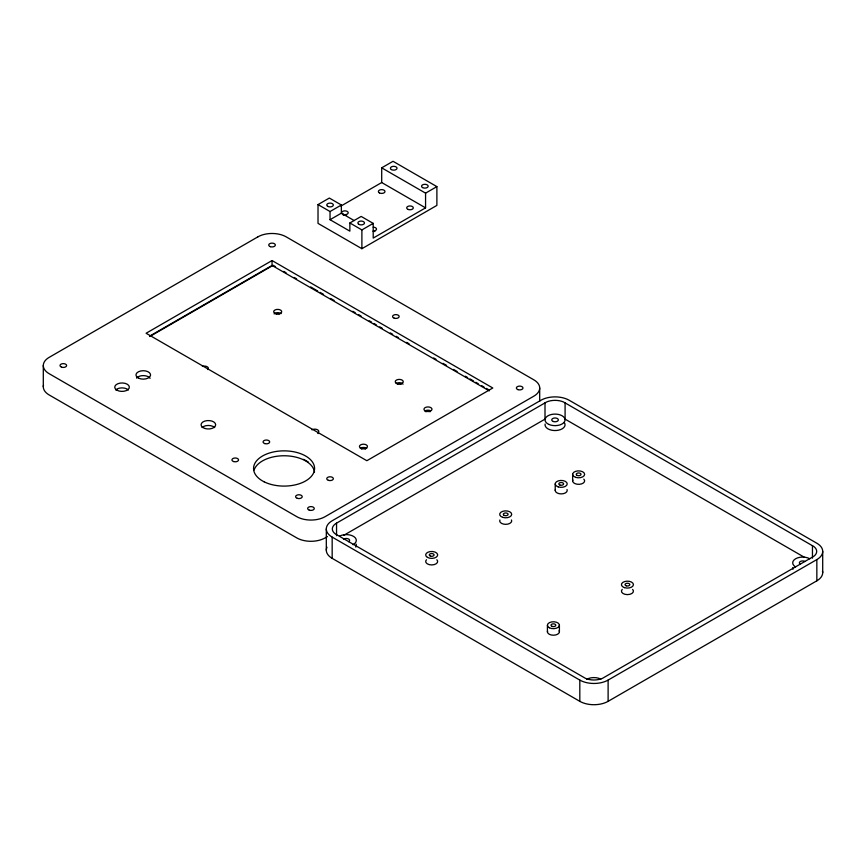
<?xml version="1.0" encoding="UTF-8"?>
<svg xmlns="http://www.w3.org/2000/svg" width="866" height="866" viewBox="0 0 866 866"><rect width="100%" height="100%" fill="white"/><g stroke="black" fill="none" stroke-linecap="round" stroke-linejoin="round"><path stroke-width="1.3" d="M336.549 523.14L335.218 524.017A13.997 8.075 0 0 0 335.218 533.857L585.438 678.327A13.997 8.075 0 0 0 602.487 678.327L813.791 556.329A13.997 8.075 0 0 0 813.791 546.489L563.571 402.019A13.997 8.075 0 0 0 546.522 402.019L336.549 523.14L336.549 535.708M381.7 167.831L425.563 193.15L425.563 207.862L381.7 182.531L381.7 167.831L393.023 161.292L436.886 186.623L436.886 205.404L361.891 248.704L318.017 223.385L318.017 204.593L329.34 198.054L341.366 205.004L341.366 213.166L354.183 220.57M318.017 204.593L330.043 211.531L341.366 205.004M340.977 206.043L381.7 182.531M330.043 211.531L330.043 219.704L341.366 213.166M272.043 260.547L146.094 333.258L366.848 460.712L492.797 388L272.043 260.547L272.043 265.451L489.29 390.88M149.591 336.149L272.043 265.451M149.786 336.528L273.169 265.288L275.518 266.641M330.043 219.704L349.864 231.146L349.864 222.973L361.176 216.435L373.203 223.385L373.203 238.085L425.563 207.862M349.864 222.973L361.891 229.923L373.203 223.385M425.563 193.15L436.886 186.623M327.435 536.574L325.107 537.916A20.015 11.55 0 0 1 296.8 537.916L49.156 394.95A20.015 11.55 0 0 1 43.473 385.273M343.585 535.426L545.006 419.133L545.006 402.798M332.165 537.104L579.809 680.081A20.015 11.55 0 0 0 608.116 680.081L816.844 559.577A20.015 11.55 0 0 0 816.844 543.231L569.2 400.265A20.015 11.55 0 0 0 540.893 400.265L332.165 520.769A20.015 11.55 0 0 0 332.165 537.104L332.165 558.353L579.809 701.33A20.015 11.55 0 0 0 608.116 701.33L816.844 580.815A20.015 11.55 0 0 0 822.527 571.138M804.287 557.228L565.087 419.133L565.087 402.798M283.712 271.372L286.061 272.725M294.256 277.466L296.605 278.82M310.656 286.927L317.692 290.987M320.03 292.34L323.548 294.375M330.574 298.434L334.092 300.459M352.83 311.284L355.179 312.637M358.686 314.661L361.035 316.014M369.23 320.756L371.579 322.098M373.917 323.451L376.266 324.804M379.773 326.839L382.123 328.192M390.317 332.923L392.666 334.276M396.173 336.311L398.522 337.664M406.717 342.395L409.066 343.748M433.66 357.95L436.009 359.303M443.035 363.363L446.553 365.387M453.578 369.446L457.096 371.482M465.291 376.212L467.64 377.565M469.978 378.918L473.496 380.943M475.835 382.296L478.184 383.649M481.702 385.684L484.04 387.037M486.378 388.39L488.727 389.743M303.609 459.326L308.274 462.022M822.7 551.404L822.7 572.653M816.844 559.577L816.844 580.815M812.46 545.602L812.46 558.18M608.116 680.081L608.116 701.33M579.809 680.081L579.809 701.33M572.632 474.341L572.632 480.868M559.404 625.057L559.404 631.595M555.214 483.888L555.214 490.427M547.409 625.382L547.409 631.909M539.691 388L539.691 401.283M361.891 229.923L361.891 248.704M326.309 528.942L326.309 550.181M43.3 365.539L43.3 386.777M373.203 227.195A3.302 1.905 0 0 1 376.504 229.1A3.302 1.905 0 0 1 373.203 231.006M343.25 215.201A3.302 1.905 0 0 1 346.552 215.201M373.203 231.276A3.302 1.905 0 0 1 374.859 231.536M795.594 566.916A10.002 5.781 0 0 1 795.638 558.743A10.002 5.781 0 0 1 809.786 558.776M800.357 564.188A3.302 1.905 0 0 1 800.357 561.493A3.302 1.905 0 0 1 805.023 561.493M793.018 569.222A10.002 5.781 0 0 1 792.682 567.728M356.132 544.129A10.002 5.781 0 0 1 355.807 547.117M564.286 422.554A10.002 5.781 0 0 1 556.373 430.499A10.002 5.781 0 0 1 545.125 424.026M332.165 558.353A20.015 11.55 0 0 1 326.991 547.193M559.133 630.697A6.008 3.464 0 0 1 553.688 635.211A6.008 3.464 0 0 1 547.55 631.011M632.635 589.421A6.008 3.464 0 0 1 627.439 594.617A6.008 3.464 0 0 1 622.232 589.421M511.492 519.979A6.008 3.464 0 0 1 505.701 524.341A6.008 3.464 0 0 1 499.899 519.979M436.875 559.739A6.008 3.464 0 0 1 431.669 564.935A6.008 3.464 0 0 1 426.473 559.739M567.013 489.528A6.008 3.464 0 0 1 561.211 493.891A6.008 3.464 0 0 1 555.42 489.528M583.836 479.136A6.008 3.464 0 0 1 579.419 484.31A6.008 3.464 0 0 1 572.837 479.981M339.699 536.043A10.002 5.781 0 0 1 353.826 536.552A10.002 5.781 0 0 1 352.949 544.703M343.466 539.421A3.302 1.905 0 0 1 348.327 538.869A3.302 1.905 0 0 1 348.652 541.726M586.704 679.377A10.002 5.781 0 0 1 600.852 679.16M202.395 366.394A4.005 2.306 0 0 1 207.223 366.762A4.005 2.306 0 0 1 207.862 369.544M311.944 429.828A4.005 2.306 0 0 1 317.606 429.828A4.005 2.306 0 0 1 317.606 433.097A4.005 2.306 0 0 1 318.244 433.574M276.005 313.979A2.403 1.386 0 0 1 279.393 313.979M397.364 384.125A2.403 1.386 0 0 1 401.175 384.147M361.403 449.043A2.403 1.386 0 0 1 365.56 449.108M425.899 411.815A2.403 1.386 0 0 1 430.056 411.815M274.132 313.914A4.005 2.306 0 0 1 281.049 313.698M360.332 448.328A4.005 2.306 0 0 1 366.675 448.393M424.86 411.058A4.005 2.306 0 0 1 430.489 410.711M396.195 383.497A4.005 2.306 0 0 1 403.015 384.19M254.084 470.076A30.516 17.623 0 0 1 285.834 455.787A30.516 17.623 0 0 1 314.499 472.089M202.038 427.555A7.307 4.222 0 0 1 214.681 427.555M136.59 378.117A7.307 4.222 0 0 1 143.464 375.617A7.307 4.222 0 0 1 150.089 378.323M115.708 389.981A7.307 4.222 0 0 1 128.363 389.981M257.884 236.862L49.156 357.366A20.015 11.55 0 0 0 49.156 373.701L296.8 516.677A20.015 11.55 0 0 0 325.107 516.677L533.835 396.173A20.015 11.55 0 0 0 533.835 379.828L286.191 236.862A20.015 11.55 0 0 0 257.884 236.862M343.25 214.411A3.302 1.905 0 0 0 348.208 212.765A3.302 1.905 0 0 0 343.25 211.109A3.302 1.905 0 0 0 343.25 214.411M408.351 209.507A3.302 1.905 0 0 0 413.299 207.862A3.302 1.905 0 0 0 408.351 206.205A3.302 1.905 0 0 0 408.351 209.507M379.362 192.869A3.302 1.905 0 0 0 384.883 192.014A3.302 1.905 0 0 0 380.845 189.676A3.302 1.905 0 0 0 379.362 192.869M391.389 169.584A3.302 1.905 0 0 0 396.92 168.729A3.302 1.905 0 0 0 392.872 166.391A3.302 1.905 0 0 0 391.389 169.584M358.849 224.326A3.302 1.905 0 0 0 364.37 223.471A3.302 1.905 0 0 0 360.321 221.133A3.302 1.905 0 0 0 358.849 224.326M422.521 187.554A3.302 1.905 0 0 0 428.053 186.699A3.302 1.905 0 0 0 424.004 184.371A3.302 1.905 0 0 0 422.521 187.554M327.716 206.346A3.302 1.905 0 0 0 333.237 205.491A3.302 1.905 0 0 0 329.188 203.164A3.302 1.905 0 0 0 327.716 206.346M548.968 424.459A10.002 5.781 0 0 0 564.968 420.616A10.002 5.781 0 0 0 551.198 414.533A10.002 5.781 0 0 0 548.968 424.459M553.396 421.525A3.302 1.905 0 0 0 558.353 419.869A3.302 1.905 0 0 0 553.396 418.224A3.302 1.905 0 0 0 553.396 421.525M575.63 477.339A6.008 3.464 0 0 0 584.637 474.341A6.008 3.464 0 0 0 575.63 471.331A6.008 3.464 0 0 0 575.63 477.339M430.467 556.134A2.403 1.386 0 0 0 434.072 554.933A2.403 1.386 0 0 0 430.467 553.731A2.403 1.386 0 0 0 430.467 556.134M626.237 585.817A2.403 1.386 0 0 0 629.831 584.615A2.403 1.386 0 0 0 626.237 583.424A2.403 1.386 0 0 0 626.237 585.817M577.027 475.369A2.403 1.386 0 0 0 580.978 474.622A2.403 1.386 0 0 0 577.893 473.02A2.403 1.386 0 0 0 577.027 475.369M552.205 626.421A2.403 1.386 0 0 0 555.81 625.22A2.403 1.386 0 0 0 552.205 624.018A2.403 1.386 0 0 0 552.205 626.421M560.01 485.09A2.403 1.386 0 0 0 563.614 483.888A2.403 1.386 0 0 0 560.01 482.687A2.403 1.386 0 0 0 560.01 485.09M549.369 627.774A6.008 3.464 0 0 0 559.274 625.956A6.008 3.464 0 0 0 551.588 621.918A6.008 3.464 0 0 0 549.369 627.774M624.429 587.624A6.008 3.464 0 0 0 633.436 584.615A6.008 3.464 0 0 0 624.429 581.616A6.008 3.464 0 0 0 624.429 587.624M502.691 517.338A6.008 3.464 0 0 0 511.698 514.339A6.008 3.464 0 0 0 502.691 511.33A6.008 3.464 0 0 0 502.691 517.338M504.001 515.313A2.403 1.386 0 0 0 508.017 514.696A2.403 1.386 0 0 0 505.073 512.997A2.403 1.386 0 0 0 504.001 515.313M427.425 557.379A6.008 3.464 0 0 0 437.471 555.831A6.008 3.464 0 0 0 430.121 551.588A6.008 3.464 0 0 0 427.425 557.379M558.213 486.887A6.008 3.464 0 0 0 567.219 483.888A6.008 3.464 0 0 0 558.213 480.89A6.008 3.464 0 0 0 558.213 486.887M275.02 313.416A4.005 2.306 0 0 0 281.612 312.171A4.005 2.306 0 0 0 276.46 309.498A4.005 2.306 0 0 0 275.02 313.416M360.96 448.307A4.005 2.306 0 0 0 367.411 446.845A4.005 2.306 0 0 0 361.999 444.345A4.005 2.306 0 0 0 360.96 448.307M425.477 411.047A4.005 2.306 0 0 0 431.939 409.596A4.005 2.306 0 0 0 426.537 407.085A4.005 2.306 0 0 0 425.477 411.047M396.682 383.476A4.005 2.306 0 0 0 403.199 382.112A4.005 2.306 0 0 0 397.895 379.535A4.005 2.306 0 0 0 396.682 383.476M264.119 481.81A30.516 17.623 0 0 0 314.044 471.775A30.516 17.623 0 0 0 274.035 451.835A30.516 17.623 0 0 0 264.119 481.81M233.593 461.546A3.302 1.905 0 0 0 238.551 459.9A3.302 1.905 0 0 0 233.593 458.244A3.302 1.905 0 0 0 233.593 461.546M264.725 443.576A3.302 1.905 0 0 0 269.683 441.92A3.302 1.905 0 0 0 264.725 440.274A3.302 1.905 0 0 0 264.725 443.576M297.276 498.318A3.302 1.905 0 0 0 302.223 496.662A3.302 1.905 0 0 0 297.276 495.006A3.302 1.905 0 0 0 297.276 498.318M328.409 480.338A3.302 1.905 0 0 0 333.356 478.692A3.302 1.905 0 0 0 328.409 477.036A3.302 1.905 0 0 0 328.409 480.338M204.712 428.421A7.307 4.222 0 0 0 215.666 424.762A7.307 4.222 0 0 0 204.712 421.114A7.307 4.222 0 0 0 204.712 428.421M394.203 318.168A3.302 1.905 0 0 0 399.161 316.512A3.302 1.905 0 0 0 394.203 314.867A3.302 1.905 0 0 0 394.203 318.168M518.03 389.657A3.302 1.905 0 0 0 522.977 388A3.302 1.905 0 0 0 518.03 386.355A3.302 1.905 0 0 0 518.03 389.657M270.387 246.68A3.302 1.905 0 0 0 275.345 245.024A3.302 1.905 0 0 0 270.387 243.378A3.302 1.905 0 0 0 270.387 246.68M309.303 510.161A3.302 1.905 0 0 0 314.261 508.504A3.302 1.905 0 0 0 309.303 506.859A3.302 1.905 0 0 0 309.303 510.161M61.659 367.184A3.302 1.905 0 0 0 66.617 365.539A3.302 1.905 0 0 0 61.659 363.882A3.302 1.905 0 0 0 61.659 367.184M138.668 378.204A7.307 4.222 0 0 0 150.478 375.595A7.307 4.222 0 0 0 140.649 370.994A7.307 4.222 0 0 0 138.668 378.204M116.878 390.165A7.307 4.222 0 0 0 129.099 388.271A7.307 4.222 0 0 0 120.147 383.108A7.307 4.222 0 0 0 116.878 390.165"/></g></svg>
